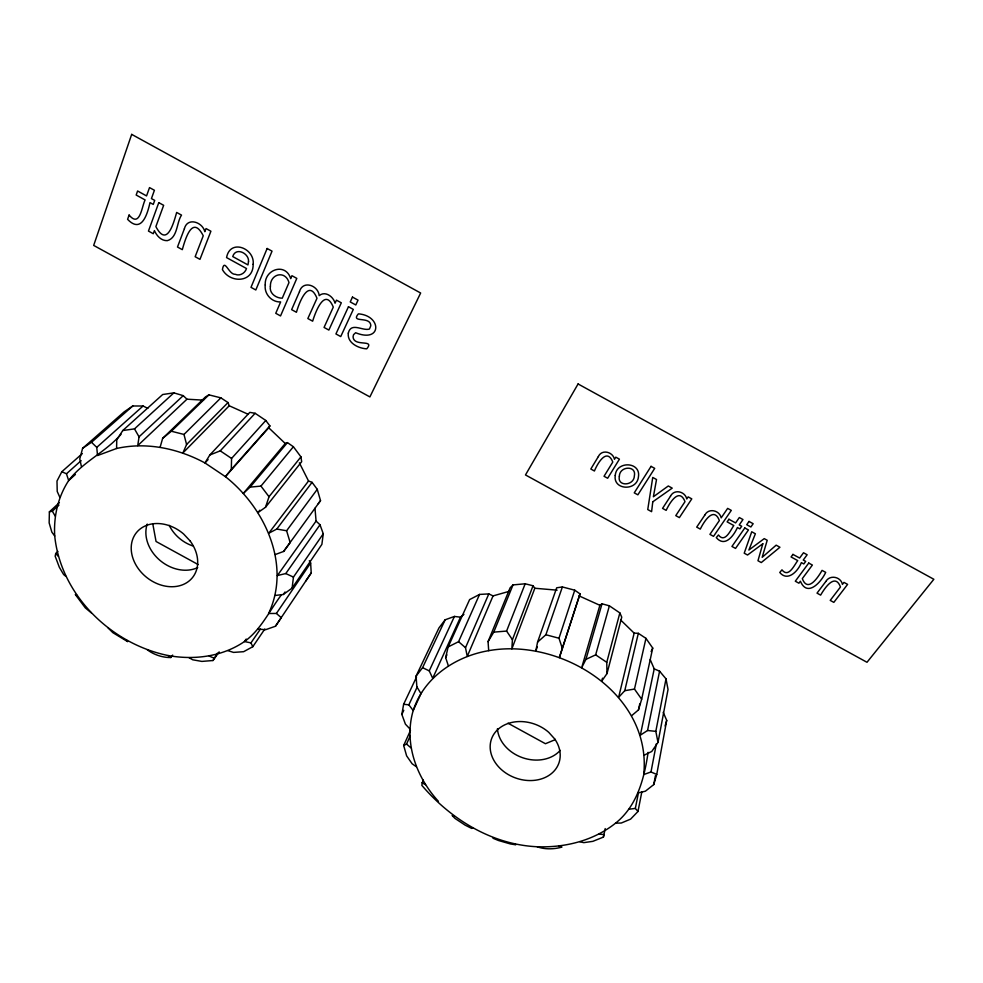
<?xml version="1.0" encoding="UTF-8"?>
<svg xmlns="http://www.w3.org/2000/svg" width="983" height="983" viewBox="0 0 983 983"><rect width="100%" height="100%" fill="white"/><g stroke="black" fill="none" stroke-linecap="round" stroke-linejoin="round"><path stroke-width="1.47" d="M59.361 502.669L49.383 511.86L49.15 522.87L51.866 532.147L54.716 536.018C60.872 595.17 110.932 643.828 168.142 655.538C194.229 660.232 222.244 656.718 244.472 641.555C261.06 629.624 269.428 610.652 281.482 594.764M54.716 536.018C53.561 516.53 57.936 496.98 68.675 480.552C82.953 461.629 105.537 452.217 121.032 434.277M81.368 466.409L79.783 458.852L82.597 448.346L91.517 442.276L96.752 447.376L97.526 455.547L116.572 448.494L116.768 439.892L122.764 430.529L162.686 394.515L173.868 392.868L183.231 395.645L186.967 399.196L203.493 400.155M208.089 459.602L204.968 462.944L225.39 476.644L231.3 469.419L231.57 458.447L265.803 420.478L255.138 413.29L249.805 412.369L209.809 454.994L204.968 462.944C178.12 448.506 146.664 441.711 116.572 448.494M423.059 779.912L421.818 785.331C450.57 819.023 491.598 844.618 537.197 846.756C565.028 847.776 593.56 840.723 615.591 823.14C637.242 805.913 644.234 778.438 648.116 752.339M438.406 801.305C416.3 777.283 403.706 742.755 413.204 710.537C423.722 677.52 455.571 656.251 488.698 650.672C561.625 637.635 652.061 694.281 643.718 774.555L650.992 771.962L656.742 774.457L653.769 784.569L645.401 791.192L638.459 792.839M533.044 585.757L512.426 639.712L511.848 648.891L534.826 588.252L533.044 585.757L525.168 583.791L513.015 584.91L510.103 587.846L488.06 641.629L488.698 650.672M258.222 629.046L265.447 629.759L275.461 626.245L281.249 617.68L276.395 613.453L268.592 613.503C291.484 564.893 264.943 507.842 225.39 476.644L268.715 427.777L269.895 425.922L265.803 420.478M275.105 595.452L283.301 594.494L292.111 588.104L293.45 577.095L323.272 533.769L320.003 524.762L316.071 521.076L314.978 508.248M323.272 533.769L321.883 544.373L292.111 588.104M122.764 430.529L134.487 428.883L139.045 436.821L137.731 445.618L186.967 399.196M409.899 728.907L405.414 724.152L401.85 714.432L403.632 704.258L416.534 677.017M656.742 774.457L666.707 720.392L663.218 712.294M653.769 784.569L655.403 775.747M579.97 841.829L583.828 842.64L592.86 841.337L603.402 837.098L603.881 834.555L599.052 834.125M644.393 755.067L651.766 751.454L658.008 742.411L668.035 689.476L666.007 678.86L659.581 671.192L654.223 668.87L650.218 659.618M650.992 771.962L656.386 743.689M658.008 742.411L655.821 731.364L666.007 678.86M615.591 823.14L621.281 823.029L630.582 819.134L637.992 811.454L641.788 792.089M580.019 593.879L559.376 657.529L580.019 593.879L574.748 590.193L562.374 586.962L556.685 587.785L537.578 642.096L535.76 651.201L537.246 646.937M637.992 811.454L635.337 808.419L638.581 792.114M57.874 551.389L55.712 553.527L55.171 556.218L59.336 567.265L63.649 574.563L65.91 576.407M654.223 668.87L640.351 735.161L647.564 730.492L659.581 671.192M631.664 715.649L638.459 709.935L641.666 699.232L652.724 648.055L645.954 638.36L638.336 633.322L634.146 633.126L620.568 619.904M638.459 709.935L639.761 703.951M603.402 837.098L605.221 828.571M641.666 699.232L634.477 689.083L645.954 638.36M448.346 665.761L445.655 657.615L448.137 646.937L469.616 599.581L479.557 594.432L488.809 593.892L493.048 595.907L510.288 591.029M634.146 633.126L618.614 697.365L624.758 690.68L638.336 633.322M602.505 678.184L601.719 681.133L607.003 673.576L621.748 617.152L619.855 612.913L609.386 605.823L602.026 603.808L599.876 605.295L581.69 667.654L585.929 659.384L602.026 603.808M607.003 673.576L606.757 662.333L619.855 612.913M585.929 659.384L595.661 654.85L609.386 605.823M160.155 447.105L162.65 438.357L205.508 396.923L208.924 394.859L220.868 397.857L228.031 402.563L229.236 405.758L248.404 414.384M665.086 725.982L666.707 720.392M562.436 648.731L558.983 638.237L574.748 590.193M108.118 627.977L112.848 632.659L127.667 641.653L126.979 640.412M259.831 510.214L257.939 512.585L265.496 507.289L269.023 496.734L300.933 456.862L293.389 446.737L287.429 442.608L285.254 443.505L243.292 493.441L250.124 487.113L287.429 442.608M537.578 642.096L545.884 634.748L562.374 586.962M189.043 657.701L192.729 659.79L201.871 661.412L212.979 660.527L217.403 653.167M512.426 639.712L506.589 631.074L525.168 583.791M488.06 641.629L493.773 632.118L513.015 584.91M493.048 595.907L467.244 656.398L465.512 647.711L488.809 593.892M228.031 402.563L186.586 444.5L182.899 452.966L229.236 405.758M448.137 646.937L458.57 641.69L479.557 594.432M416.251 766.654L412.147 763.803L406.618 755.853L403.669 745.483L406.557 744.057L410.316 735.702M445.655 657.615L446.909 654.85M403.669 745.483L410.464 730.48M651.115 651.606L652.724 648.055M463.915 614.375L460.499 617.177L432.704 678.295L429.252 670.861L422.579 667.678L416.079 676.107L416.866 686.822L420.871 693.445M421.498 692.524L413.204 710.537L408.854 704.836L403.632 704.258M429.252 670.861L454.429 616.439L460.499 617.177M408.854 704.836L417.296 686.773M401.85 714.432L403.78 710.316M422.579 667.678L445.176 619.781L454.429 616.439M416.079 676.107L438.934 627.965L445.176 619.781M82.351 453.568L61.831 471.717L56.989 481.043L57.223 491.475L59.865 497.349M493.355 837.651L492.987 838.241L498.541 840.526L510.447 843.955L515.706 844.79L515.018 843.893M275.461 626.245L311.218 572.929L310.64 563.013L309.289 560.728M305.615 581.223L311.218 572.929M276.395 613.453L310.64 563.013M227.909 650.648L233.536 652.405L243.637 651.692L252.803 646.691L264.857 628.973M252.803 646.691L250.96 642.882L260.409 629.095M283.301 594.494L285.009 592.012M246.192 639.061L244.472 641.555L250.96 642.882M316.071 521.076L277.39 575.546L285.783 573.556L320.003 524.762M212.979 660.527L219.16 651.876M275.265 554.535L283.62 551.451L320.519 500.63L317.263 489.337L312.066 482.346L308.527 480.994L299.36 462.809M283.62 551.451L290.169 542.555L286.606 530.759L317.263 489.337M308.527 480.994L268.728 533.253L276.788 529.051L312.066 482.346M318.234 503.665L320.519 500.63M147.217 649.702C153.606 654.666 162.736 657.713 170.809 657.516L172.676 655.083M265.496 507.289L301.67 461.691L300.933 456.862M250.124 487.113L260.95 486.106L293.389 446.737M231.3 469.419L269.895 425.922M209.809 454.994L220.253 450.853L255.138 413.29M162.65 438.357L171.374 431.23L183.981 434.449L220.868 397.857M171.374 431.23L208.924 394.859M139.045 436.821L183.231 395.645M49.383 511.86L52.332 511.197L58.968 505.065M134.487 428.883L173.868 392.868M75.408 474.47L68.675 480.552L66.451 473.781L61.831 471.717M66.451 473.781L81.147 460.671M96.752 447.376L143.063 406.016L147.819 408.363M91.517 442.276L132.766 405.979L143.063 406.016M82.597 448.346L124.165 411.865L132.766 405.979M555.309 739.609L545.454 743.726L507.99 723.205M624.758 690.68L634.477 689.083M628.923 809.23L635.337 808.419M472.909 828.239L471.57 828.374L465.18 825.167L455.006 818.434L452.143 815.534L454.379 815.988M493.773 632.118L506.589 631.074M91.272 612.827L85.349 607.924L75.31 594.518L77.03 595.44M534.826 588.252L557.128 590.169M647.564 730.492L655.821 731.364M276.788 529.051L286.606 530.759M545.884 634.748L558.983 638.237M559.094 846.068L561.92 847.076C554.191 849.337 544.742 849.558 537.197 846.756M209.207 656.066L213.889 658.082M579.134 595.919L599.876 605.295M285.783 573.556L293.45 577.095M421.891 782.714L425.528 784.68M198.173 564.561L156.051 541.486L152.77 523.755M220.253 450.853L231.57 458.447M595.661 654.85L606.757 662.333M168.142 655.538L170.809 657.516M406.557 744.057L410.955 747.842M458.57 641.69L465.512 647.711M268.715 427.777L285.254 443.505M55.712 553.527L58.366 556.366M260.95 486.106L269.023 496.734M52.332 511.197L55.195 516.087M183.981 434.449L186.586 444.5M197.718 567.572A35.179 28.188 38.8 0 1 159.676 560.126A35.179 28.188 38.8 0 1 147.217 524.086M192.693 545.884A34.159 27.708 39.2 0 1 169.199 525.327M560.187 750.373A35.032 28.237 19.8 0 1 522.673 757.746A35.032 28.237 19.8 0 1 497.435 728.735M265.25 284.947C264.022 293.843 271.615 302.371 280.647 301.928L275.756 313.307L280.536 315.936L296.805 278.386L291.939 275.707L290.685 278.631C285.697 262.142 264.218 269.379 265.25 284.947M270.399 286.311C269.035 293.204 275.965 298.254 282.268 298.181L288.99 282.563C285.439 270.006 270.006 273.692 270.399 286.311M348.314 333.126C347.011 342.92 358.463 348.437 366.733 348.83C375.395 338.668 353.585 347.392 353.069 336.764L353.561 334.662L355.637 332.733C381.945 343.46 381.994 315.617 358.39 313.847C350.108 323.542 370.652 315.58 370.8 325.766L369.461 329.035C362.616 331.271 351.042 321.724 348.314 333.126M615.247 475.416C612.9 490.394 637.205 491.316 638.446 476.743C640.941 461.605 616.378 460.658 615.247 475.416M652.786 501.797L651.594 511.676L647.748 509.563L652.737 477.443L656.521 479.52L653.388 496.759L668.293 485.983L672.225 488.133L652.786 501.797M253.147 264.267C253.528 282.957 230.096 283.497 222.428 269.612C224.407 257.497 228.793 274.773 235.121 274.269C239.815 276.383 245.062 273.213 246.5 268.519L226.569 257.595C230.108 238.242 255.088 248.441 253.147 264.267M248.527 261.417L247.962 264.931L232.738 256.563C235.699 246.672 249.117 253.258 248.527 261.417M619.364 476.251C616.992 486.929 634.158 485.983 634.354 475.858C636.751 465.168 619.487 465.991 619.364 476.251M762.82 543.746L757.967 560.74L761.284 562.559L779.937 547.248L776.152 545.172L762.169 557.324L767.219 540.269L764.233 538.635L748.886 550.038L755.374 533.769L751.725 531.766L744.217 553.196L747.547 555.014L762.82 543.746M131.685 134.376L93.68 245.418L369.891 396.923L420.65 293.02L131.685 134.376M129.105 215.056L127.593 219.332C141.368 233.782 147.303 214.749 149.981 202.621L153.262 204.415L154.712 200.397L151.431 198.591L154.417 190.284L149.527 187.593L146.553 195.924L137.595 190.997L136.17 195.039L145.115 199.942C141.749 206.344 140.065 228.24 129.105 215.056M158.779 202.633L148.458 231.079L153.274 233.721L154.417 230.6C156.653 235.736 161.2 240.86 167.245 240.663C177.825 237.825 176.399 222.588 181.523 215.117L176.657 212.451C173.291 224.394 166.803 247.47 155.879 226.594L163.657 205.312L158.779 202.633M184.386 228.744L177.493 247.016L182.31 249.657C185.64 237.739 192.582 214.896 203.248 235.76L195.15 256.71L199.967 259.352L210.903 231.238L206.037 228.56L204.808 231.718C202.658 222.097 187.335 216.801 184.386 228.744M267.143 248.478L250.997 287.343L255.813 289.985L272.033 251.157L267.143 248.478M299.496 291.619L291.632 309.645L296.436 312.275C299.078 302.997 308.539 277.722 316.993 298.267L307.839 318.541L312.655 321.183C315.396 312.152 324.832 286.753 333.286 307.114L324.058 327.437L328.863 330.079L341.31 302.813L336.456 300.147L335.056 303.206C333.495 296.706 325.164 290.476 319.192 295.662C318.345 285.402 302.813 279.799 299.496 291.619M352.467 297.087L350.243 301.928L355.797 304.976L358.033 300.147L352.467 297.087M348.461 306.733L335.928 333.95L340.732 336.579L353.315 309.399L348.461 306.733M578.078 383.96L525.487 474.949L866.994 662.284L933.85 579.282L578.078 383.96M598.34 456.604L590.82 469.014L594.42 470.992C597.443 463.583 606.794 447.167 612.802 462.035L604.041 476.276L607.654 478.254L619.425 459.159L615.788 457.169L614.473 459.307C612.913 451.787 601.768 448.899 598.34 456.604M651.053 466.347L634.256 492.852L637.869 494.83L654.703 468.35L651.053 466.347M670.492 496.206L662.554 508.383L666.155 510.361C669.423 503.235 679.179 486.855 685.004 501.662L675.776 515.633L679.376 517.611L691.786 498.873L688.149 496.882L686.773 498.983C685.212 491.402 674.105 488.711 670.492 496.206M704.836 515.055L696.701 527.121L700.301 529.1C703.693 522.108 713.633 505.754 719.372 520.523L709.923 534.371L713.523 536.349L731.291 510.386L727.641 508.383L721.178 517.869C719.63 510.263 708.534 507.67 704.836 515.055M728.919 519.257L727.125 521.862L733.81 525.536C730.639 529.898 725.036 543.624 718.426 534.973L716.3 537.652C725.049 547.789 733.76 535.637 737.434 527.527L739.892 528.866L741.698 526.261L739.241 524.922L742.964 519.54L739.327 517.537L735.603 522.919L728.919 519.257M749.009 521.432L746.736 524.713L750.877 526.986L753.162 523.718L749.009 521.432M744.807 527.969L731.942 546.45L735.542 548.428L748.444 529.96L744.807 527.969M792.937 554.387L791.069 556.956L797.741 560.617C794.387 564.893 788.538 578.446 781.976 569.845L779.765 572.475C787.813 582.243 798.319 570.779 801.366 562.608L803.824 563.947L805.704 561.391L803.258 560.052L807.141 554.756L803.504 552.765L799.621 558.049L792.937 554.387M808.739 563.062L795.308 581.223L798.909 583.202L800.395 581.199C807.375 597.848 821.37 581.887 825.695 572.364L822.071 570.373C818.286 576.886 807.891 593.302 802.3 578.631L812.376 565.053L808.739 563.062M825.843 581.457L817.02 593.142L820.621 595.12C824.393 588.645 835.009 572.327 840.465 586.986L830.23 600.392L833.83 602.37L847.604 584.381L843.967 582.391L842.431 584.406C840.907 576.689 829.824 574.453 825.843 581.457M190.038 540.847L183.588 533.966A35.929 28.519 38.6 0 0 131.734 542.763A35.929 28.519 38.6 0 0 172.897 586.716A35.929 28.519 38.6 0 0 190.038 540.847M554.695 738.933L548.735 732.323A35.781 28.568 20 0 0 491.746 738.307A35.781 28.568 20 0 0 529.812 780.563A35.781 28.568 20 0 0 554.695 738.933"/></g></svg>
